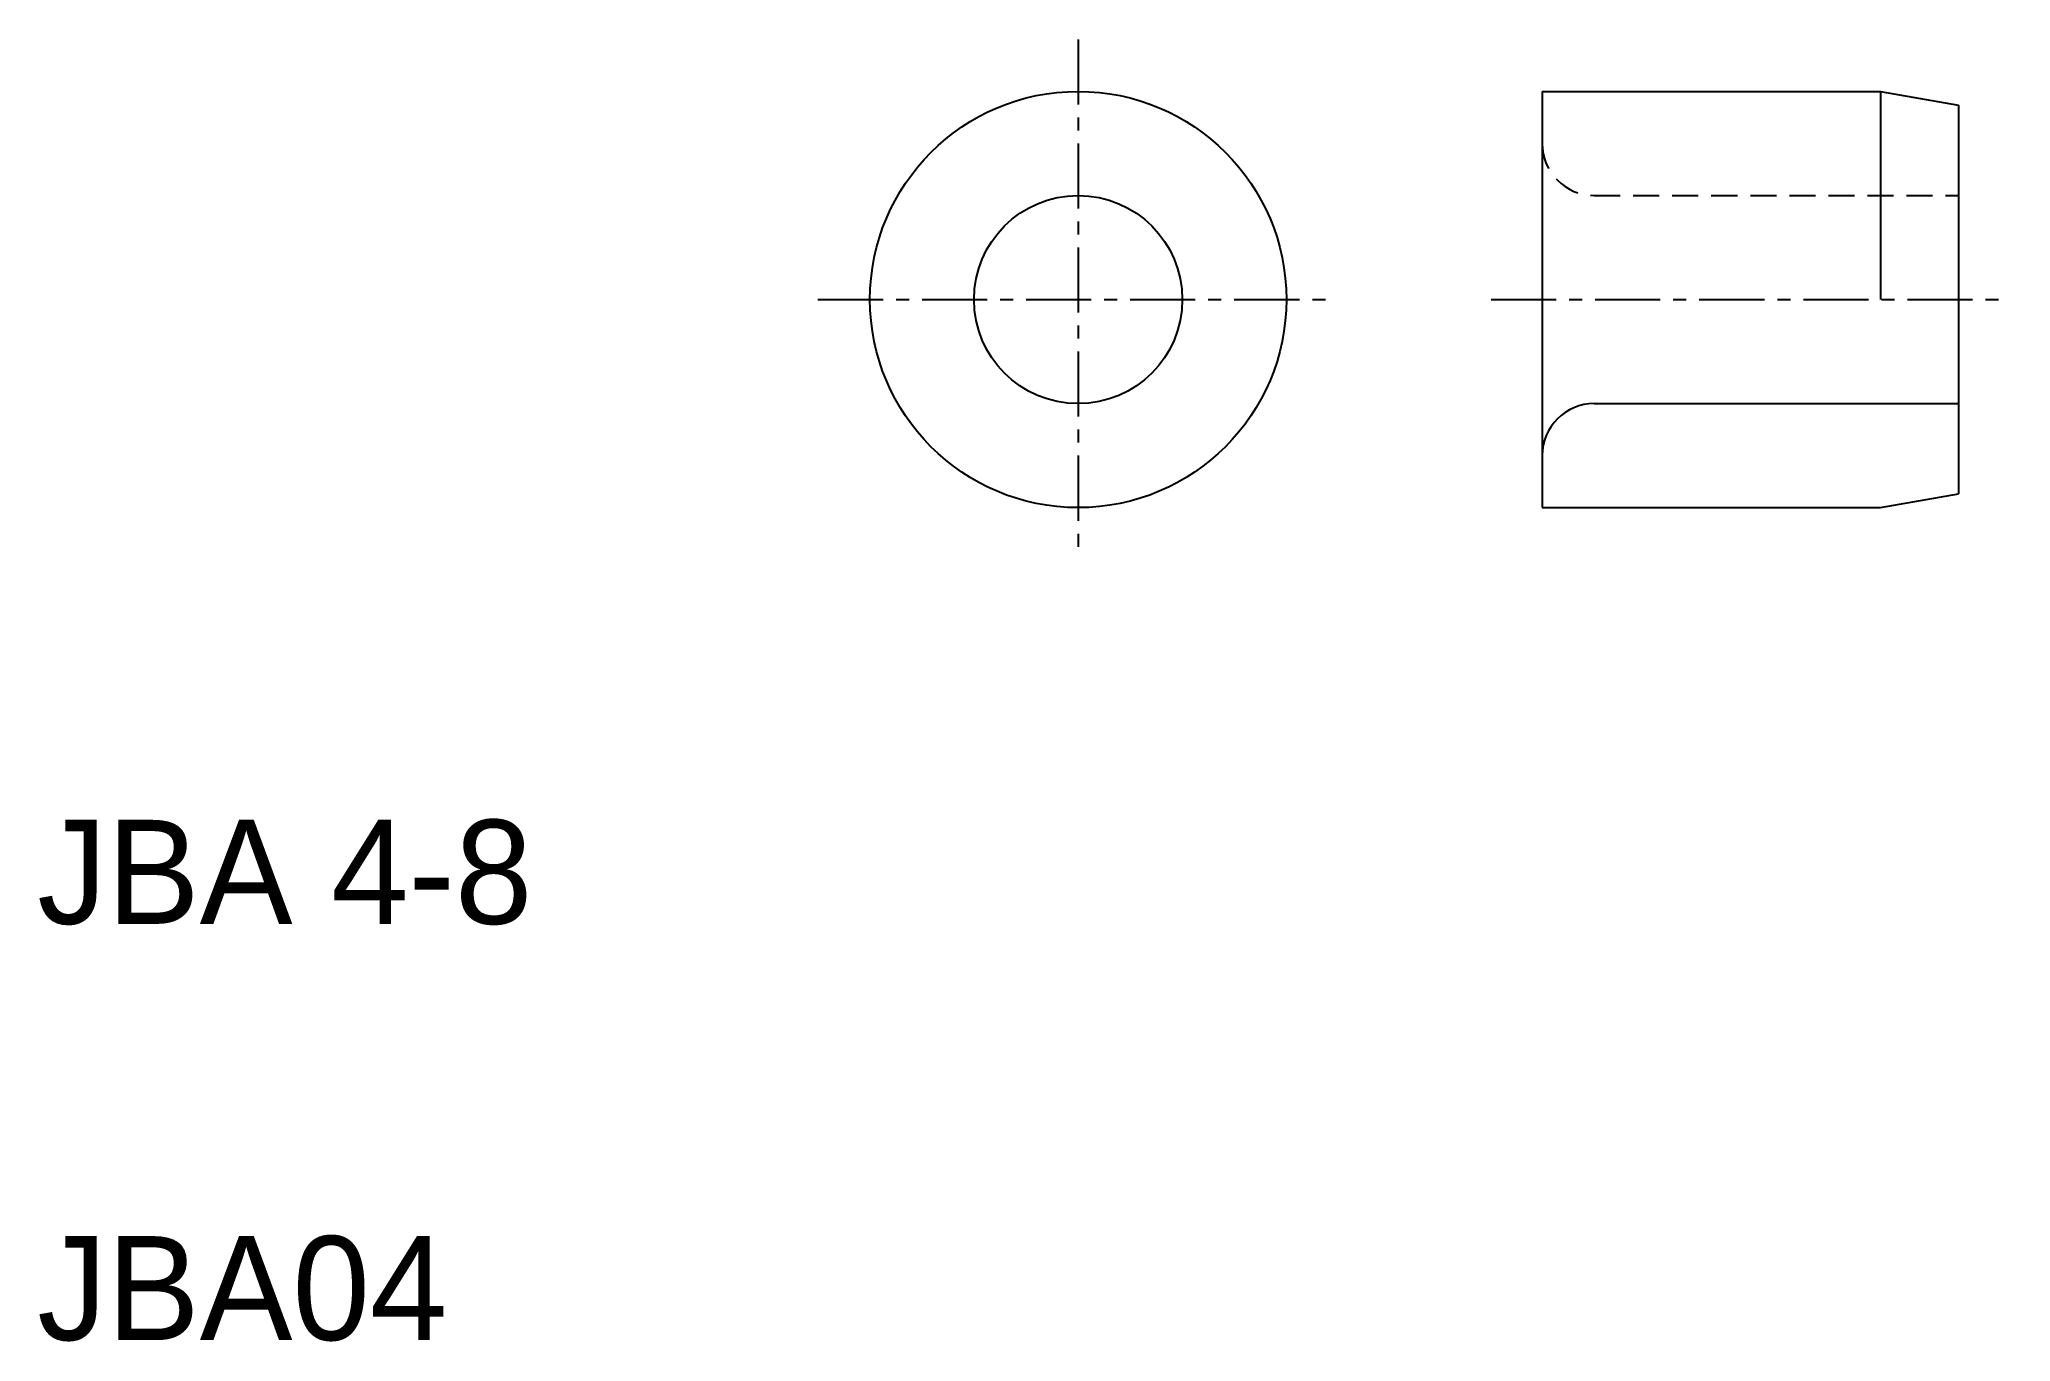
# Model space of a CAD drawing. Extents: x 10 to 47.9, y 10 to 35.
import ezdxf

# ---------------------------------------------------------------- set-up
doc = ezdxf.new("R2010")
doc.units = 0
doc.linetypes.add('CENTER', pattern=[2, 1.25, -0.25, 0.25, -0.25])
doc.linetypes.add('DASHED', pattern=[0.75, 0.5, -0.25])
doc.layers.get('0').update_dxf_attribs({"linetype": 'CONTINUOUS'})
doc.layers.add('CENTER', color=1, linetype='CENTER')

msp = doc.modelspace()

# ---------------------------------------------------------------- linework, layer by layer
at = {"color": 7, "linetype": 'CONTINUOUS'}
for p, q in [((38.915, 34), (45.415, 34)), ((38.915, 34), (38.915, 26)), ((45.415, 34), (45.415, 30)), ((45.415, 34), (46.915, 33.736)), ((46.915, 33.736), (46.915, 26.264)), ((38.915, 32), (38.915, 32)), ((38.915, 30), (38.915, 30)), ((39.915, 28), (46.915, 28)), ((45.415, 26), (46.915, 26.264)), ((38.915, 26), (45.415, 26))]:
    msp.add_line(p, q, dxfattribs=at)
at = {"color": 3, "linetype": 'DASHED'}
msp.add_line((39.915, 32), (46.915, 32), dxfattribs=at)
at = {"color": 7, "linetype": 'CONTINUOUS'}
for radius in [4, 2]:
    msp.add_circle((30, 30), radius, dxfattribs=at)
at = {"color": 3, "linetype": 'DASHED'}
msp.add_arc((39.915, 33), 1, 180, 270, dxfattribs=at)
at = {"color": 7, "linetype": 'CONTINUOUS'}
msp.add_arc((39.915, 27), 1, 90, 180, dxfattribs=at)
at = {"layer": 'CENTER', "color": 1, "linetype": 'CENTER'}
for p, q in [((30, 35), (30, 25)), ((25, 30), (35, 30)), ((37.934, 30), (47.915, 30))]:
    msp.add_line(p, q, dxfattribs=at)

# ---------------------------------------------------------------- texts
at = {"color": 7, "linetype": 'CONTINUOUS'}
for s, p in [('JBA 4-8', (10, 18)), ('JBA04', (10, 10))]:
    msp.add_text(s, height=2, dxfattribs=at).set_placement(p)

doc.saveas('drawing.dxf')
